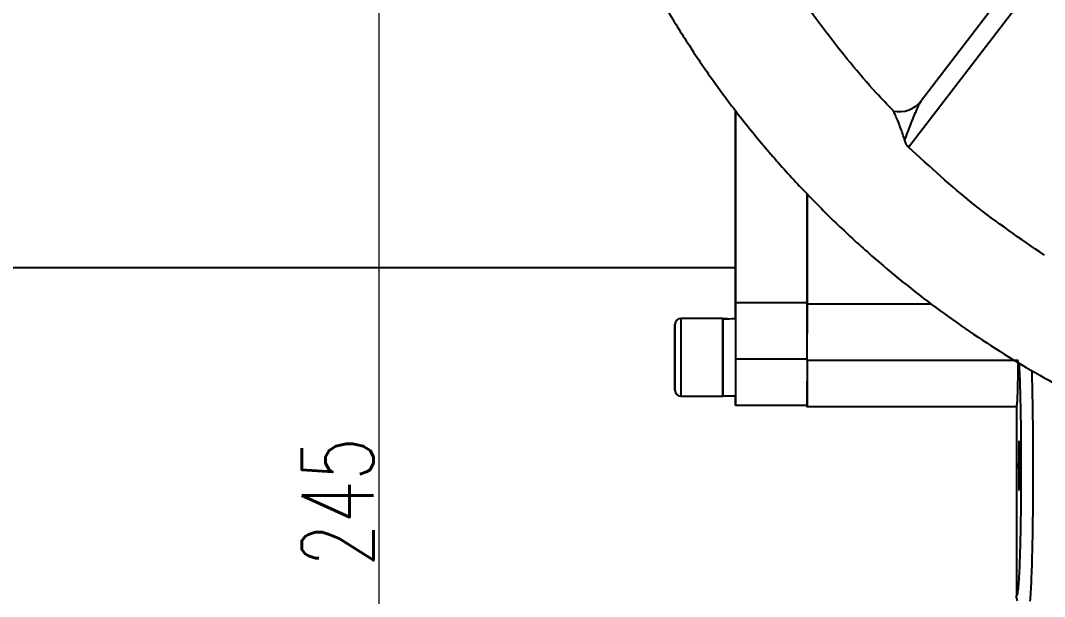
# Model space of a CAD drawing. Header units: millimetres. Extents: x 2028 to 4172, y 863 to 2379.
# Drawn here: x 2632.9 to 2804.1, y 1075.8 to 1172.1 of the extents above; entities that cross this region are included whole.
import ezdxf

# ---------------------------------------------------------------- set-up
doc = ezdxf.new("R2010")
doc.units = ezdxf.units.MM
doc.layers.add('AM_5', color=3, linetype='Continuous', lineweight=25)
doc.styles.add('SLDTEXTSTYLE1', font='txt.shx', dxfattribs={"width": 0.7, "bigfont": 'gbcbig.shx'})
doc.dimstyles.new('SLDDIMSTYLE12$0', dxfattribs={"dimtxt": 12, "dimasz": 10, "dimexe": 0, "dimexo": 0.0625, "dimgap": 0.875, "dimtad": 1, "dimdec": 1, "dimlfac": 1.8, "dimrnd": 1e-09, "dimzin": 12, "dimdsep": 46, "dimtxsty": 'SLDTEXTSTYLE1', "dimcen": 0.09, "dimdle": 8.16, "dimclrd": 3, "dimclre": 3, "dimadec": 0, "dimazin": 3, "dimtfac": 1, "dimtdec": 1, "dimtofl": 0, "dimtmove": 0, "dimatfit": 3, "dimfxl": 0, "dimfrac": 2, "dimtolj": 1, "dimlwd": 5, "dimlwe": 5, "dimarcsym": 0})

# ---------------------------------------------------------------- blocks, each defined once
blk = doc.blocks.new('*D59')
at = {"layer": 'AM_5', "color": 3, "lineweight": 5, "transparency": 16777216}
blk.add_line((2843.17, 1259.34), (2692.83, 1259.34), dxfattribs=at)
at = {"layer": 'AM_5', "color": 3, "linetype": 'Continuous', "lineweight": 5, "transparency": 16777216}
for p, q in [((2692.83, 1249.34), (2692.83, 1027.71)), ((2822.46, 1017.71), (2692.83, 1017.71))]:
    blk.add_line(p, q, dxfattribs=at)
at = {"layer": 'AM_5', "color": 3, "transparency": 16777216}
for points in [[(2691.17, 1249.34), (2694.5, 1249.34), (2692.83, 1259.34)], [(2691.17, 1027.71), (2694.5, 1027.71), (2692.83, 1017.71)]]:
    blk.add_solid(points, dxfattribs=at)
at = {"layer": 'Defpoints', "color": 0, "transparency": 16777216}
for p in [(2843.23, 1259.34), (2692.83, 1017.71), (2822.53, 1017.71)]:
    blk.add_point(p, dxfattribs=at)
at = {"layer": 'AM_5', "color": 0, "transparency": 16777216, "insert": (2685.96, 1091.62), "char_height": 12, "attachment_point": 5, "rotation": 90, "style": 'SLDTEXTSTYLE1'}
blk.add_mtext('\\A1;245', dxfattribs=at)

msp = doc.modelspace()

# ---------------------------------------------------------------- linework, layer by layer
at = {"color": 7, "linetype": 'Continuous', "lineweight": 25}
for p, q in [((2781.42, 1150.942), (2802.175, 1177.99)), ((2799.269, 1179.224), (2783.598, 1158.753)), ((2611.461, 1130.802), (2752.461, 1130.802)), ((2752.461, 1124.958), (2764.461, 1124.958)), ((2764.461, 1124.762), (2785.143, 1124.761)), ((2750.361, 1122.302), (2743.361, 1122.302)), ((2742.361, 1115.802), (2742.361, 1118.802)), ((2742.361, 1118.802), (2742.361, 1118.802)), ((2742.361, 1118.802), (2742.361, 1115.802)), ((2742.361, 1115.802), (2742.361, 1112.802)), ((2742.361, 1112.802), (2742.361, 1115.802)), ((2742.361, 1115.802), (2742.361, 1115.802)), ((2764.461, 1115.522), (2752.461, 1115.522)), ((2799.741, 1115.307), (2764.461, 1115.307)), ((2742.361, 1112.802), (2742.361, 1112.802)), ((2750.361, 1109.362), (2752.461, 1109.362)), ((2743.361, 1109.302), (2750.361, 1109.302)), ((2752.461, 1107.802), (2764.461, 1107.802)), ((2764.461, 1107.57), (2799.461, 1107.57)), ((2799.461, 1107.57), (2799.461, 1075.957)), ((2799.883, 1101.79), (2799.855, 1101.789)), ((2799.855, 1101.789), (2799.855, 1098.055)), ((2799.855, 1101.789), (2799.883, 1101.789)), ((2799.883, 1093.625), (2799.883, 1101.79)), ((2799.974, 1100.819), (2799.947, 1100.817)), ((2799.947, 1100.817), (2799.947, 1094.606)), ((2799.947, 1100.817), (2799.974, 1100.817)), ((2799.974, 1094.607), (2799.974, 1100.819)), ((2800.055, 1099.867), (2800.029, 1099.865)), ((2800.029, 1099.865), (2800.029, 1095.568)), ((2800.029, 1099.865), (2800.055, 1099.865)), ((2800.055, 1095.569), (2800.055, 1099.867)), ((2799.855, 1098.055), (2799.484, 1098.032)), ((2799.484, 1098.032), (2799.484, 1097.296)), ((2799.484, 1098.032), (2799.883, 1098.032)), ((2799.855, 1098.055), (2799.883, 1098.055)), ((2799.484, 1097.296), (2799.855, 1097.319)), ((2799.855, 1097.319), (2799.855, 1093.623)), ((2799.855, 1097.319), (2799.883, 1097.319)), ((2799.947, 1094.606), (2799.974, 1094.607)), ((2800.029, 1095.568), (2800.055, 1095.569)), ((2799.855, 1093.623), (2799.883, 1093.625))]:
    msp.add_line(p, q, dxfattribs=at)
at = {"color": 7, "linetype": 'Continuous', "lineweight": 25, "flags": 128}
for points in [[(2752.461, 1157.086), (2752.461, 1156.069), (2752.461, 1151.87), (2752.461, 1147.897), (2752.461, 1144.169), (2752.461, 1140.704), (2752.461, 1137.516), (2752.461, 1134.621), (2752.461, 1132.033), (2752.461, 1129.762), (2752.461, 1127.821), (2752.461, 1126.217), (2752.461, 1124.958)], [(2752.461, 1130.802), (2752.461, 1130.981), (2752.461, 1131.515), (2752.461, 1132.402), (2752.461, 1133.638), (2752.461, 1135.216), (2752.461, 1137.128), (2752.461, 1139.365), (2752.461, 1141.915), (2752.461, 1144.765), (2752.461, 1147.9), (2752.461, 1151.305), (2752.461, 1154.962), (2752.461, 1157.008)], [(2752.461, 1124.958), (2752.461, 1126.217), (2752.461, 1127.821), (2752.461, 1129.762), (2752.461, 1130.802)], [(2752.461, 1124.958), (2752.461, 1124.483), (2752.461, 1123.753), (2752.461, 1122.786), (2752.461, 1121.609), (2752.461, 1120.255), (2752.461, 1118.762), (2752.461, 1117.169), (2752.461, 1115.522)], [(2752.461, 1122.127), (2752.461, 1122.786), (2752.461, 1123.753), (2752.461, 1124.483), (2752.461, 1124.958)], [(2743.361, 1122.302), (2743.361, 1122.291), (2743.361, 1122.029), (2743.361, 1121.432), (2743.361, 1120.53), (2743.361, 1119.374), (2743.361, 1118.026), (2743.361, 1116.557), (2743.361, 1115.048), (2743.361, 1113.579), (2743.361, 1112.231), (2743.361, 1111.075), (2743.361, 1110.173), (2743.361, 1109.576), (2743.361, 1109.313), (2743.361, 1109.302)], [(2750.361, 1122.302), (2750.361, 1122.291), (2750.361, 1122.029), (2750.361, 1121.432), (2750.361, 1120.53), (2750.361, 1119.374), (2750.361, 1118.026), (2750.361, 1116.557), (2750.361, 1115.048), (2750.361, 1113.579), (2750.361, 1112.231), (2750.361, 1111.075), (2750.361, 1110.173), (2750.361, 1109.576), (2750.361, 1109.313), (2750.361, 1109.302)], [(2750.361, 1109.364), (2750.361, 1109.425), (2750.361, 1109.808), (2750.361, 1110.518), (2750.361, 1111.518), (2750.361, 1112.751), (2750.361, 1114.152), (2750.361, 1115.642), (2750.361, 1117.142), (2750.361, 1118.568), (2750.361, 1119.843), (2750.361, 1120.897), (2750.361, 1121.673), (2750.361, 1122.127)], [(2752.461, 1115.522), (2752.461, 1113.789), (2752.461, 1112.152), (2752.461, 1110.69), (2752.461, 1109.474), (2752.461, 1108.56), (2752.461, 1107.994), (2752.461, 1107.802), (2752.461, 1107.994), (2752.461, 1108.56), (2752.461, 1109.362)]]:
    msp.add_lwpolyline(points, dxfattribs=at)
at = {"color": 7, "linetype": 'Continuous', "lineweight": 25}
for centre, radius, start, end in [((2779.856, 1161.546), 4.669, 257.62568, 323.26961), ((2743.361, 1121.302), 1, 90, 180), ((2743.361, 1110.302), 1, 180, 270)]:
    msp.add_arc(centre, radius, start, end, dxfattribs=at)
for centre, start_param, end_param in [((2750.361, 1115.802), 1.4765232, 1.5707963), ((2752.461, 1115.802), 1.5707963, 1.760193)]:
    msp.add_ellipse(centre, major_axis=(11.154, 0), ratio=0.5773521, start_param=start_param, end_param=end_param, dxfattribs=at)
for points, knots in [([(2887.028, 1090.605), (2889.588, 1090.63), (2893.169, 1090.665), (2898.438, 1090.943), (2902.902, 1091.279), (2908.219, 1091.844), (2913.788, 1092.618), (2919.601, 1093.628), (2925.572, 1094.884), (2931.648, 1096.394), (2937.786, 1098.165), (2943.951, 1100.199), (2950.115, 1102.499), (2956.252, 1105.064), (2962.34, 1107.894), (2968.359, 1110.988), (2974.292, 1114.343), (2980.121, 1117.955), (2985.831, 1121.82), (2991.407, 1125.935), (2996.834, 1130.292), (3002.1, 1134.886), (3007.191, 1139.711), (3012.096, 1144.758), (3016.803, 1150.021), (3021.3, 1155.491), (3025.579, 1161.159), (3029.627, 1167.017), (3033.437, 1173.053), (3036.999, 1179.259), (3040.304, 1185.624), (3043.345, 1192.136), (3046.114, 1198.785), (3048.604, 1205.56), (3050.81, 1212.447), (3052.724, 1219.436), (3054.343, 1226.514), (3055.661, 1233.668), (3056.674, 1240.885), (3057.378, 1248.152), (3057.771, 1255.456), (3057.85, 1262.784), (3057.613, 1270.122), (3057.059, 1277.457), (3056.186, 1284.774), (3054.996, 1292.061), (3053.488, 1299.304), (3051.663, 1306.488), (3049.523, 1313.601), (3047.069, 1320.629), (3044.304, 1327.557), (3041.231, 1334.374), (3037.854, 1341.064), (3034.176, 1347.616), (3030.203, 1354.016), (3025.938, 1360.252), (3021.387, 1366.31), (3016.555, 1372.178), (3011.448, 1377.844), (3006.071, 1383.297), (3000.624, 1388.345), (2995.151, 1392.997), (2989.693, 1397.266), (2984.068, 1401.309), (2978.286, 1405.117), (2972.359, 1408.685), (2966.296, 1412.007), (2960.111, 1415.077), (2953.814, 1417.891), (2947.42, 1420.443), (2940.945, 1422.729), (2934.407, 1424.745), (2927.832, 1426.488), (2921.26, 1427.953), (2914.766, 1429.134), (2908.476, 1430.031), (2902.953, 1430.615), (2898.07, 1430.982), (2893.246, 1431.222), (2887.271, 1431.339), (2881.754, 1431.229), (2876.485, 1430.957), (2872.021, 1430.62), (2866.705, 1430.055), (2861.136, 1429.281), (2855.322, 1428.271), (2849.351, 1427.015), (2843.275, 1425.504), (2837.137, 1423.734), (2830.972, 1421.699), (2824.808, 1419.4), (2818.672, 1416.835), (2812.583, 1414.004), (2806.564, 1410.911), (2800.631, 1407.556), (2794.802, 1403.944), (2789.092, 1400.078), (2783.517, 1395.964), (2778.089, 1391.607), (2772.824, 1387.013), (2767.732, 1382.188), (2762.828, 1377.141), (2758.121, 1371.878), (2753.623, 1366.408), (2749.345, 1360.739), (2745.296, 1354.882), (2741.486, 1348.846), (2737.925, 1342.64), (2734.62, 1336.275), (2731.577, 1329.763), (2728.815, 1323.111), (2726.478, 1316.829), (2725.2, 1312.724), (2724.636, 1310.916)], [0, 0, 0, 0, 0.0102074, 0.014274, 0.021037, 0.0280561, 0.0355867, 0.0434511, 0.0515783, 0.0599113, 0.0684099, 0.0770439, 0.085791, 0.0946336, 0.1035582, 0.112554, 0.1216124, 0.1307262, 0.1398897, 0.1490979, 0.1583469, 0.1676331, 0.1769537, 0.1863062, 0.1956884, 0.2050985, 0.2145348, 0.2239961, 0.233481, 0.2429885, 0.2525178, 0.262068, 0.2716385, 0.2812287, 0.2908382, 0.3004664, 0.3101132, 0.3197782, 0.3294613, 0.3391624, 0.3488814, 0.3586183, 0.3683733, 0.3781464, 0.387938, 0.3977483, 0.4075776, 0.4174265, 0.4272956, 0.4371854, 0.4470968, 0.4570307, 0.4669882, 0.4769704, 0.486979, 0.4970156, 0.5070822, 0.5171812, 0.5273154, 0.5374882, 0.5477037, 0.5569145, 0.5661226, 0.5753266, 0.5845258, 0.5937191, 0.6029052, 0.6120821, 0.6212471, 0.6303962, 0.6395236, 0.6486197, 0.6576679, 0.6666375, 0.6754633, 0.6839789, 0.6919633, 0.6976055, 0.7035012, 0.7112199, 0.7214273, 0.7254939, 0.7322569, 0.739276, 0.7468066, 0.754671, 0.7627982, 0.7711312, 0.7796298, 0.7882638, 0.7970109, 0.8058535, 0.8147781, 0.8237739, 0.8328323, 0.8419461, 0.8511096, 0.8603178, 0.8695668, 0.878853, 0.8881736, 0.8975261, 0.9069083, 0.9163184, 0.9257547, 0.935216, 0.9447009, 0.9542084, 0.9637377, 0.9732879, 0.9828584, 0.9924486, 1, 1, 1, 1]), ([(2778.877, 1157.012), (2777.916, 1158.013), (2775.427, 1160.605), (2771.645, 1165.019), (2767.514, 1170.221), (2763.614, 1175.626), (2759.944, 1181.213), (2756.517, 1186.974), (2753.343, 1192.898), (2750.429, 1198.973), (2747.785, 1205.188), (2745.417, 1211.53), (2743.332, 1217.987), (2741.537, 1224.547), (2740.037, 1231.195), (2738.838, 1237.919), (2737.944, 1244.705), (2737.359, 1251.538), (2737.085, 1258.406), (2737.126, 1265.294), (2737.484, 1272.186), (2738.159, 1279.07), (2739.152, 1285.93), (2740.464, 1292.752), (2742.093, 1299.521), (2744.038, 1306.223), (2746.298, 1312.843), (2748.87, 1319.366), (2751.751, 1325.779), (2754.938, 1332.067), (2758.425, 1338.216), (2762.21, 1344.211), (2766.287, 1350.04), (2770.65, 1355.689), (2775.294, 1361.145), (2780.213, 1366.394), (2785.222, 1371.251), (2790.277, 1375.723), (2795.335, 1379.82), (2800.562, 1383.697), (2805.956, 1387.327), (2810.432, 1390.125), (2813.156, 1391.622), (2813.982, 1392.075)], [0, 0, 0, 0, 0.0151775, 0.0393292, 0.0635604, 0.0878663, 0.1122429, 0.1366868, 0.161195, 0.1857649, 0.2103945, 0.2350819, 0.2598255, 0.2846241, 0.3094766, 0.3343824, 0.3593409, 0.3843518, 0.409415, 0.4345306, 0.4596989, 0.4849206, 0.5101965, 0.5355275, 0.5609152, 0.5863611, 0.6118672, 0.6374358, 0.6630699, 0.6887726, 0.714548, 0.7404006, 0.7663359, 0.7923603, 0.8184816, 0.8447092, 0.8710544, 0.8948026, 0.918543, 0.942272, 0.9659875, 0.9896862, 1, 1, 1, 1]), ([(2717.158, 1262.097), (2717.142, 1261.105), (2717.086, 1257.666), (2717.323, 1251.777), (2717.861, 1244.442), (2718.738, 1237.124), (2719.927, 1229.837), (2721.435, 1222.595), (2723.26, 1215.41), (2725.401, 1208.297), (2727.855, 1201.27), (2730.619, 1194.341), (2733.692, 1187.525), (2737.069, 1180.834), (2740.747, 1174.282), (2744.721, 1167.882), (2748.985, 1161.647), (2753.537, 1155.589), (2758.369, 1149.721), (2763.476, 1144.054), (2768.852, 1138.602), (2774.299, 1133.554), (2779.772, 1128.902), (2785.231, 1124.632), (2790.856, 1120.59), (2796.637, 1116.782), (2802.564, 1113.214), (2808.627, 1109.892), (2814.813, 1106.821), (2821.109, 1104.008), (2827.503, 1101.456), (2833.978, 1099.17), (2840.516, 1097.154), (2847.091, 1095.411), (2853.664, 1093.946), (2860.158, 1092.765), (2866.447, 1091.868), (2871.971, 1091.283), (2876.854, 1090.918), (2881.678, 1090.67), (2885.092, 1090.628), (2887.028, 1090.605)], [0, 0, 0, 0, 0.0110977, 0.0384563, 0.065866, 0.0933273, 0.120841, 0.1484084, 0.1760305, 0.2037091, 0.231446, 0.2592434, 0.2871039, 0.3150305, 0.3430267, 0.3710966, 0.3992451, 0.4274777, 0.4558012, 0.4842235, 0.512754, 0.5414043, 0.5672369, 0.5930617, 0.6188752, 0.6446752, 0.6704587, 0.6962218, 0.7219592, 0.7476632, 0.7733229, 0.7989215, 0.8244321, 0.8498086, 0.8749648, 0.8997175, 0.9236002, 0.9459932, 0.9618174, 0.9783523, 1, 1, 1, 1]), ([(2780.767, 1152.111), (2780.928, 1152.529), (2781.279, 1153.438), (2781.854, 1154.908), (2782.334, 1156.145), (2782.712, 1157.054), (2782.94, 1157.572), (2783.167, 1158.048), (2783.388, 1158.467), (2783.534, 1158.666), (2783.598, 1158.753)], [0, 0, 0, 0, 0.16110259, 0.35021061, 0.58679818, 0.6800351, 0.76295635, 0.83579245, 0.92817368, 1, 1, 1, 1]), ([(2780.767, 1152.111), (2780.558, 1152.765), (2780.085, 1154.249), (2779.439, 1155.831), (2779.003, 1156.725), (2778.866, 1156.967), (2778.854, 1156.988), (2778.856, 1156.986), (2778.856, 1156.985)], [0, 0, 0, 0, 0.2971018, 0.6738454, 0.8402733, 0.9608545, 0.994792, 1, 1, 1, 1]), ([(2781.42, 1150.942), (2781.312, 1151.066), (2781.047, 1151.368), (2780.873, 1151.785), (2780.789, 1152.043), (2780.767, 1152.111)], [0, 0, 0, 0, 0.34080917, 0.82809855, 1, 1, 1, 1]), ([(2804.14, 1132.875), (2800.138, 1135.616), (2792.135, 1141.097), (2784.992, 1147.661), (2781.42, 1150.942)], [0, 0, 0, 0, 0.5000005, 1, 1, 1, 1]), ([(2764.461, 1124.692), (2764.461, 1125.267), (2764.461, 1126.416), (2764.461, 1129.019), (2764.46, 1132.228), (2764.46, 1136.113), (2764.46, 1139.755), (2764.46, 1142.294), (2764.46, 1143.137)], [0, 0, 0, 0, 0.1818994, 0.3637987, 0.5456981, 0.7275974, 0.9094968, 1, 1, 1, 1]), ([(2764.461, 1128.351), (2764.461, 1128.348), (2764.461, 1128.143), (2764.461, 1128.869), (2764.461, 1130.615), (2764.461, 1133.728), (2764.461, 1137.807), (2764.461, 1141.386), (2764.461, 1143.137)], [0, 0, 0, 0, 0.0032792, 0.2043382, 0.4053973, 0.6064563, 0.8075153, 1, 1, 1, 1]), ([(2764.461, 1143.137), (2764.461, 1142.366), (2764.461, 1139.894), (2764.461, 1136.302), (2764.461, 1132.388), (2764.461, 1129.151), (2764.461, 1126.517), (2764.461, 1125.347), (2764.461, 1124.762)], [0, 0, 0, 0, 0.0830225, 0.266418, 0.4498135, 0.633209, 0.8166045, 1, 1, 1, 1]), ([(2764.461, 1124.692), (2764.461, 1124.358), (2764.461, 1123.688), (2764.461, 1121.849), (2764.461, 1120.337), (2764.461, 1119.802)], [0, 0, 0, 0, 0.3927328, 0.7854656, 1, 1, 1, 1]), ([(2742.361, 1115.802), (2742.361, 1116.494), (2742.361, 1117.559), (2742.361, 1118.839), (2742.361, 1119.719), (2742.361, 1120.434), (2742.361, 1121.098), (2742.361, 1121.435), (2742.361, 1121.098), (2742.361, 1120.434), (2742.361, 1119.719), (2742.361, 1118.839), (2742.361, 1117.559), (2742.361, 1116.494), (2742.361, 1115.802)], [0, 0, 0, 0, 0.1197284, 0.1841803, 0.25, 0.3158197, 0.3802716, 0.5, 0.6197284, 0.6841803, 0.75, 0.8158197, 0.8802716, 1, 1, 1, 1]), ([(2742.361, 1115.802), (2742.361, 1115.111), (2742.361, 1114.046), (2742.361, 1112.766), (2742.361, 1111.886), (2742.361, 1111.171), (2742.361, 1110.507), (2742.361, 1110.17), (2742.361, 1110.507), (2742.361, 1111.171), (2742.361, 1111.886), (2742.361, 1112.766), (2742.361, 1114.046), (2742.361, 1115.111), (2742.361, 1115.802)], [0, 0, 0, 0, 0.1197284, 0.1841803, 0.25, 0.3158197, 0.3802716, 0.5, 0.6197284, 0.6841803, 0.75, 0.8158197, 0.8802716, 1, 1, 1, 1]), ([(2764.461, 1115.307), (2764.461, 1114.29), (2764.461, 1112.255), (2764.461, 1109.661), (2764.461, 1108.064), (2764.461, 1107.378), (2764.461, 1107.572), (2764.461, 1107.573)], [0, 0, 0, 0, 0.2496567, 0.4993133, 0.74897, 0.9986267, 1, 1, 1, 1]), ([(2799.461, 1107.57), (2799.483, 1107.614), (2799.522, 1107.688), (2799.59, 1108.368), (2799.662, 1109.749), (2799.725, 1112.271), (2799.736, 1114.314), (2799.741, 1115.307)], [0, 0, 0, 0, 0.1587187, 0.2699568, 0.5007191, 0.7575201, 1, 1, 1, 1]), ([(2799.867, 1114.892), (2799.9, 1114.246), (2799.967, 1112.904), (2800.052, 1110.262), (2800.122, 1107.207), (2800.173, 1103.837), (2800.202, 1100.27), (2800.21, 1096.607), (2800.196, 1092.96), (2800.16, 1089.436), (2800.103, 1086.14), (2800.028, 1083.173), (2799.936, 1080.619), (2799.829, 1078.557), (2799.713, 1077.056), (2799.588, 1076.111), (2799.503, 1076.008), (2799.461, 1075.957)], [0, 0, 0, 0, 0.0620488, 0.1290419, 0.1960393, 0.2630353, 0.3300303, 0.3970253, 0.4640214, 0.5310177, 0.5980134, 0.6650096, 0.732007, 0.7990047, 0.8660027, 0.9330014, 1, 1, 1, 1]), ([(2801.985, 1113.617), (2801.987, 1113.54), (2802.007, 1112.981), (2802.039, 1111.821), (2802.089, 1109.768), (2802.136, 1107.137), (2802.176, 1103.891), (2802.201, 1100.541), (2802.204, 1098.276), (2802.206, 1097.152)], [0, 0, 0, 0, 0.0188145, 0.1362189, 0.2484372, 0.4404844, 0.6297583, 0.8162623, 1, 1, 1, 1]), ([(2764.461, 1107.923), (2764.461, 1107.981), (2764.461, 1108.186), (2764.461, 1109.541), (2764.461, 1111.106), (2764.461, 1111.802)], [0, 0, 0, 0, 0.1768439, 0.6339579, 1, 1, 1, 1]), ([(2802.206, 1097.152), (2802.204, 1095.961), (2802.2, 1093.557), (2802.175, 1090.408), (2802.143, 1087.729), (2802.107, 1085.505), (2802.059, 1083.195), (2801.994, 1080.819), (2801.909, 1078.489), (2801.806, 1076.415), (2801.728, 1075.499), (2801.687, 1075.025)], [0, 0, 0, 0, 0.1217334, 0.2456529, 0.3295313, 0.4143849, 0.5002146, 0.6112196, 0.7315209, 0.8611156, 1, 1, 1, 1]), ([(2799.641, 1075.127), (2799.576, 1075.302), (2799.475, 1075.571), (2799.464, 1075.857), (2799.461, 1075.957)], [0, 0, 0, 0, 0.649785, 1, 1, 1, 1])]:
    msp.add_open_spline(points, degree=3, knots=knots, dxfattribs=at)
msp.add_open_spline([(2764.461, 1115.307), (2764.461, 1116.412), (2764.461, 1118.622), (2764.461, 1121.509), (2764.461, 1123.76), (2764.461, 1124.428), (2764.461, 1124.762)], degree=3, dxfattribs=at)

# ---------------------------------------------------------------- dimensions: what is measured, and where the dimension line sits
at = {"layer": 'AM_5'}
dim = msp.add_linear_dim(base=(2692.832, 1017.711), p1=(2843.234, 1259.336), p2=(2822.526, 1017.711), angle=90, text='245', dimstyle='SLDDIMSTYLE12$0', override={"dimlfac": 1}, dxfattribs=at)
dim.commit()
dim.dimension.update_dxf_attribs({"geometry": '*D59', "text_midpoint": (2692.832, 1091.623), "dimtype": 160})

doc.saveas('drawing.dxf')
